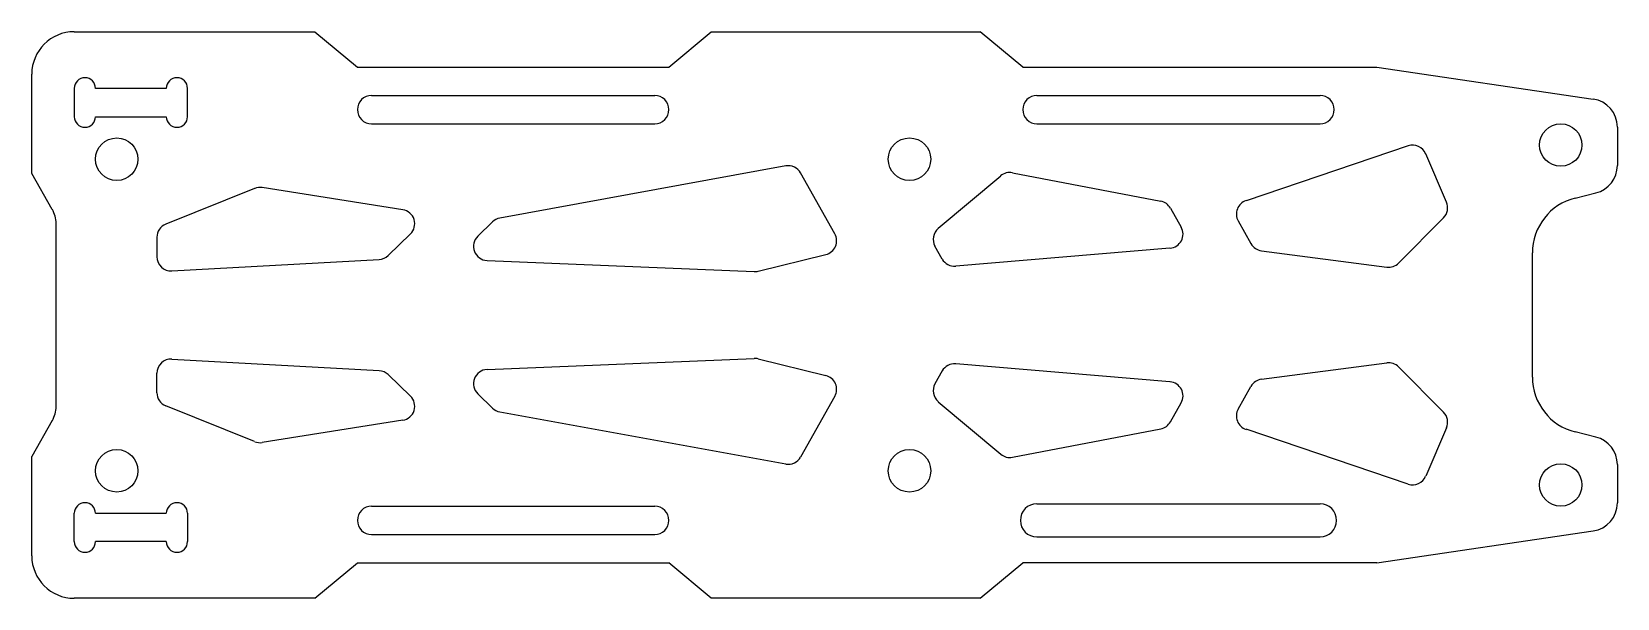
# Model space of a CAD drawing. Header units: millimetres. Extents: x -47 to 65, y -20 to 20.
import ezdxf

# ---------------------------------------------------------------- set-up
doc = ezdxf.new("R2010")
doc.units = ezdxf.units.MM

msp = doc.modelspace()

# ---------------------------------------------------------------- linework, layer by layer
at = {"color": 7, "linetype": 'Continuous', "lineweight": 25}
for p, q in [((-43.63, 20), (-26.63, 20)), ((-26.63, 20), (-23.63, 17.5)), ((-1.63, 17.5), (1.37, 20)), ((1.37, 20), (20.37, 20)), ((23.37, 17.5), (20.37, 20)), ((-46.63, 9.99), (-46.63, 17)), ((-23.63, 17.5), (-1.63, 17.5)), ((23.37, 17.5), (48.37, 17.5)), ((48.37, 17.5), (63.66, 15.25)), ((-43.63, 16), (-43.63, 14)), ((-37.13, 16), (-42.13, 16)), ((-35.63, 14), (-35.63, 16)), ((-22.63, 15.5), (-2.63, 15.5)), ((24.37, 15.5), (44.37, 15.5)), ((-42.13, 14), (-37.13, 14)), ((-22.63, 13.5), (-2.63, 13.5)), ((24.37, 13.5), (44.37, 13.5)), ((65.37, 13.27), (65.37, 10.56)), ((50.59, 11.94), (39.14, 8.07)), ((53.3, 7.96), (51.83, 11.38)), ((6.63, 10.52), (-13.57, 6.84)), ((-45.18, 7.46), (-46.63, 9.99)), ((-20.43, 7.43), (-30.36, 9)), ((10.1, 5.73), (7.68, 10.03)), ((17.4, 6.12), (21.81, 9.82)), ((22.64, 10.04), (33.12, 8.03)), ((-30.89, 8.94), (-37.16, 6.41)), ((62.4, 8.26), (63.85, 8.62)), ((33.81, 7.54), (34.56, 6.2)), ((49.92, 3.67), (53.09, 6.86)), ((-44.91, -6.46), (-44.91, 6.46)), ((-21.45, 4.21), (-19.89, 5.72)), ((-14.08, 6.58), (-15.13, 5.57)), ((38.59, 6.64), (39.49, 5.04)), ((-37.79, 5.49), (-37.79, 4.11)), ((17.68, 3.95), (17.17, 4.86)), ((33.77, 4.71), (18.64, 3.44)), ((40.23, 4.53), (49.08, 3.38)), ((-36.73, 3.11), (-22.09, 3.93)), ((-14.47, 3.85), (4.39, 3.06)), ((4.67, 3.09), (9.46, 4.27)), ((59.37, -4.38), (59.37, 4.38)), ((-36.73, -3.12), (-22.09, -3.93)), ((-14.47, -3.85), (4.39, -3.06)), ((4.67, -3.09), (9.46, -4.27)), ((-37.79, -5.49), (-37.79, -4.11)), ((-21.45, -4.21), (-19.89, -5.72)), ((17.68, -3.95), (17.17, -4.86)), ((33.77, -4.71), (18.64, -3.44)), ((40.23, -4.53), (49.08, -3.38)), ((49.92, -3.67), (53.09, -6.86)), ((-14.08, -6.58), (-15.13, -5.57)), ((38.59, -6.64), (39.49, -5.04)), ((-30.89, -8.94), (-37.16, -6.42)), ((10.1, -5.74), (7.68, -10.03)), ((17.4, -6.12), (21.81, -9.82)), ((33.81, -7.54), (34.56, -6.2)), ((-45.18, -7.46), (-46.63, -9.99)), ((-20.43, -7.43), (-30.35, -9)), ((6.63, -10.52), (-13.57, -6.85)), ((22.64, -10.04), (33.12, -8.03)), ((50.59, -11.94), (39.14, -8.07)), ((53.3, -7.96), (51.83, -11.38)), ((63.85, -8.62), (62.4, -8.26)), ((-46.63, -17), (-46.63, -9.99)), ((65.37, -10.56), (65.37, -13.27)), ((24.37, -13.33), (44.37, -13.33)), ((-43.63, -16), (-43.63, -14)), ((-42.13, -14), (-37.13, -14)), ((-35.63, -14), (-35.63, -16)), ((-22.63, -13.5), (-2.63, -13.5)), ((-22.63, -15.5), (-2.63, -15.5)), ((24.37, -15.67), (44.37, -15.67)), ((48.37, -17.5), (63.66, -15.25)), ((-37.13, -16), (-42.13, -16)), ((-26.63, -20), (-23.63, -17.5)), ((-23.63, -17.5), (-1.63, -17.5)), ((1.37, -20), (-1.63, -17.5)), ((20.37, -20), (23.37, -17.5)), ((48.37, -17.5), (23.37, -17.5)), ((-26.63, -20), (-43.63, -20)), ((20.37, -20), (1.37, -20))]:
    msp.add_line(p, q, dxfattribs=at)
for centre in [(61.37, 12), (-40.63, 11), (15.37, 11), (-40.63, -11), (15.37, -11), (61.37, -12)]:
    msp.add_circle(centre, 1.5, dxfattribs=at)
for centre, radius, start, end in [((-43.63, 17), 3, 90, 180), ((-42.88, 16), 0.75, 0, 180), ((-36.38, 16), 0.75, 0, 180), ((-22.63, 14.5), 1, 90, 270), ((-2.63, 14.5), 1, 270, 90), ((24.37, 14.5), 1, 90, 270), ((44.37, 14.5), 1, 270, 90), ((63.37, 13.27), 2, 0, 81.6341), ((-42.88, 14), 0.75, 180, 0), ((-36.38, 14), 0.75, 180, 0), ((50.91, 10.99), 1, 23.1809, 108.6463), ((6.81, 9.54), 1, 29.3541, 100.3149), ((63.37, 10.56), 2, 284.0362, 0), ((-30.51, 8.01), 1, 80.983, 111.9385), ((22.45, 9.06), 1, 79.1531, 130.0137), ((32.93, 7.05), 1, 29.3541, 79.1531), ((39.46, 7.13), 1, 108.6463, 209.3541), ((52.38, 7.57), 1, 315.2682, 23.1809), ((63.37, 4.38), 4, 104.0362, 180), ((-46.91, 6.46), 2, 0, 29.9543), ((-20.58, 6.44), 1, 314.1471, 80.983), ((-13.39, 5.86), 1, 100.3149, 134.1471), ((-36.79, 5.49), 1, 111.9385, 180), ((9.22, 5.24), 1, 283.8782, 29.3541), ((18.04, 5.35), 1, 130.0137, 209.3541), ((33.69, 5.71), 1, 274.8155, 29.3541), ((-14.43, 4.85), 1, 134.1471, 267.6079), ((40.36, 5.53), 1, 209.3541, 262.5615), ((-36.79, 4.11), 1, 180, 273.173), ((-22.15, 4.92), 1, 273.173, 314.1471), ((18.55, 4.44), 1, 209.3541, 274.8155), ((49.21, 4.37), 1, 262.5615, 315.2682), ((4.43, 4.06), 1, 267.6079, 283.8782), ((-36.79, -4.11), 1, 86.8279, 180.0009), ((4.43, -4.06), 1, 76.1227, 92.3931), ((-22.15, -4.93), 1, 45.8539, 86.8279), ((-14.43, -4.85), 1, 92.3931, 225.8539), ((9.22, -5.25), 1, 330.6468, 76.1227), ((18.55, -4.44), 1, 85.1855, 150.6468), ((49.21, -4.37), 1, 44.7327, 97.4394), ((63.37, -4.38), 4, 180, 255.9638), ((-36.79, -5.49), 1, 180.0009, 248.0624), ((18.04, -5.35), 1, 150.6468, 229.9873), ((33.69, -5.71), 1, 330.6468, 85.1855), ((40.36, -5.53), 1, 97.4394, 150.6468), ((-46.91, -6.46), 2, 330.0294, 0), ((-20.58, -6.44), 1, 279.0179, 45.8539), ((-13.39, -5.86), 1, 225.8539, 259.686), ((39.46, -7.13), 1, 150.6468, 251.3546), ((32.93, -7.05), 1, 280.8478, 330.6468), ((52.38, -7.57), 1, 336.82, 44.7327), ((-30.51, -8.02), 1, 248.0624, 279.0179), ((63.37, -10.56), 2, 0, 75.9638), ((6.81, -9.54), 1, 259.686, 330.6468), ((22.46, -9.06), 1, 229.9873, 280.8478), ((50.91, -10.99), 1, 251.3546, 336.82), ((-42.88, -14), 0.75, 0, 180), ((-36.38, -14), 0.75, 0, 180), ((24.37, -14.5), 1.17, 90, 270), ((44.37, -14.5), 1.17, 270, 90), ((63.37, -13.27), 2, 278.3659, 0), ((-22.63, -14.5), 1, 90, 270), ((-2.63, -14.5), 1, 270, 90), ((-42.88, -16), 0.75, 180, 0), ((-36.38, -16), 0.75, 180, 0), ((-43.63, -17), 3, 180, 270)]:
    msp.add_arc(centre, radius, start, end, dxfattribs=at)

doc.saveas('drawing.dxf')
